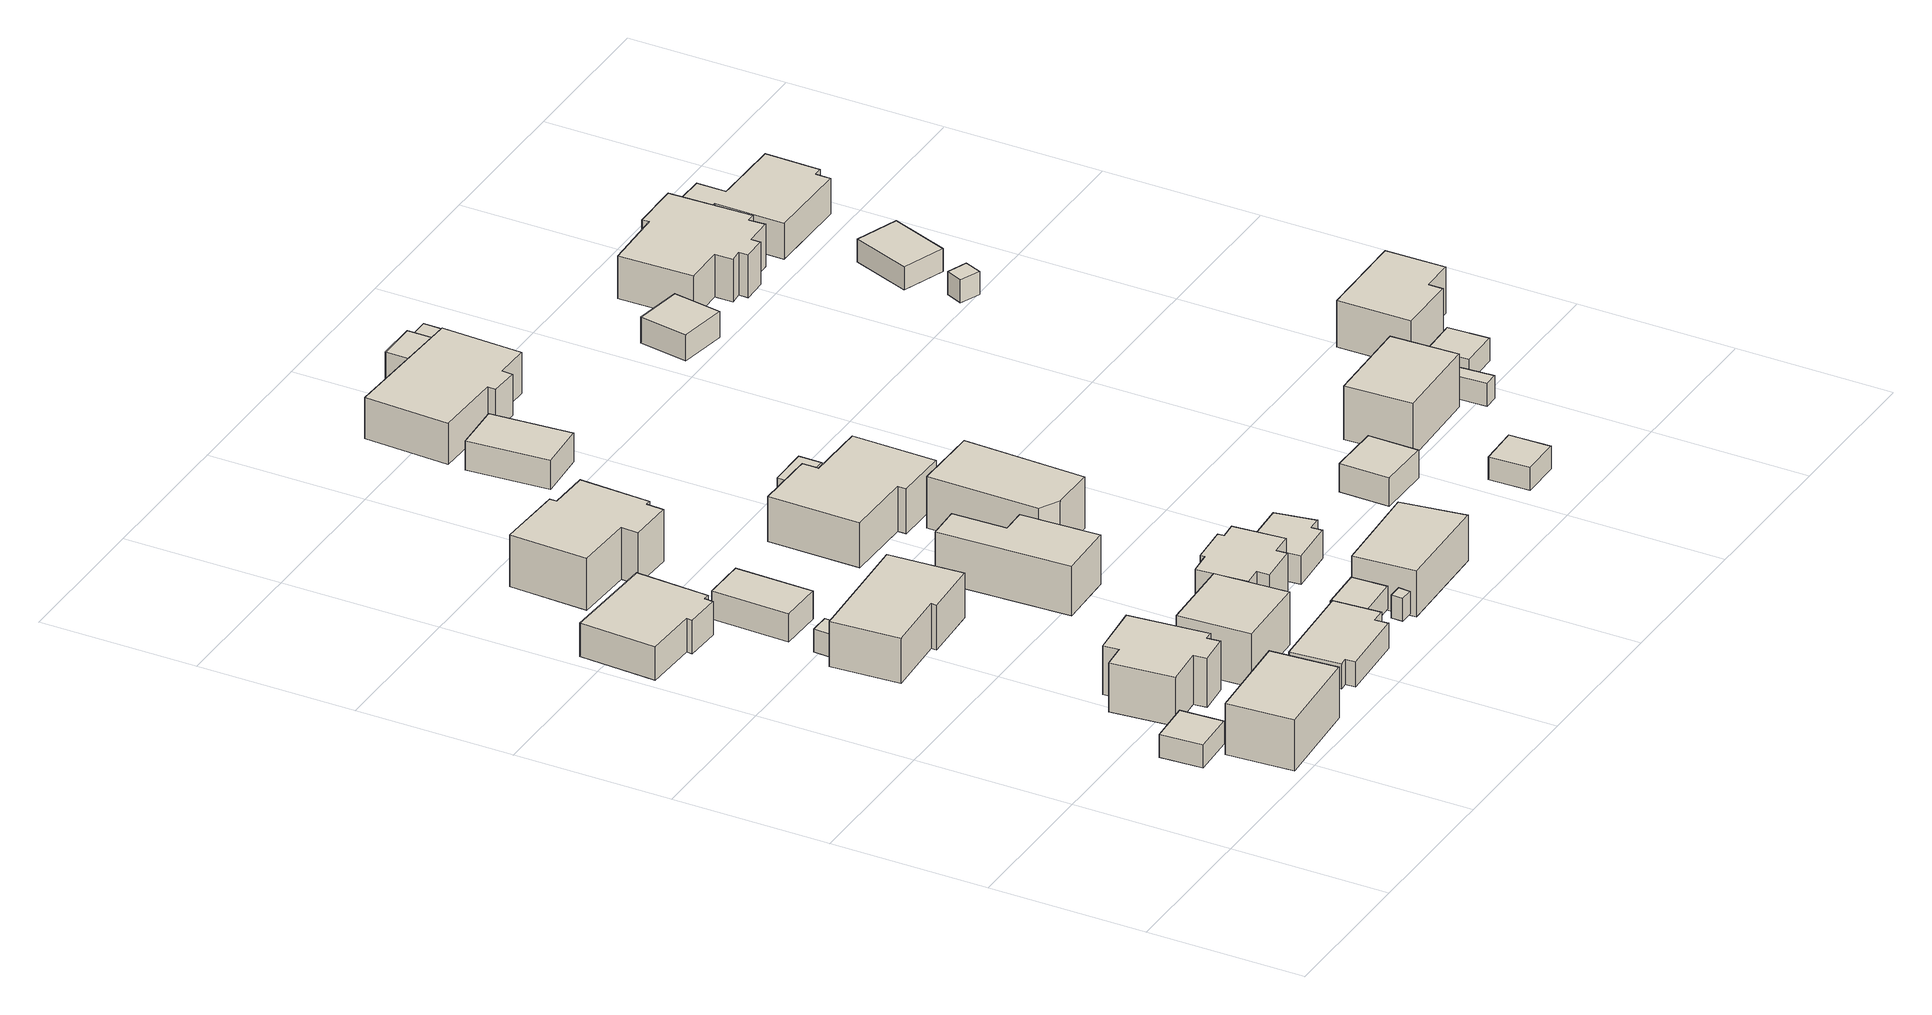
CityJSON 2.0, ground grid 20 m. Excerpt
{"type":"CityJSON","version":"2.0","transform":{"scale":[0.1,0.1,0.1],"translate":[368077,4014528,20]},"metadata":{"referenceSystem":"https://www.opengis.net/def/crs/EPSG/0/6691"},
"CityObjects":{
"building1":{"type":"Building","attributes":{"枝番":1,"利根川水系渡良瀬川洪水浸水想定区域（計画規模）.規模":"L1","利根川水系渡良瀬川洪水浸水想定区域（計画規模）.浸水ランク":"1","利根川水系渡良瀬川洪水浸水想定区域（計画規模）.浸水深":0.18,"利根川水系渡良瀬川洪水浸水想定区域（想定最大規模）.規模":"L2","利根川水系渡良瀬川洪水浸水想定区域（想定最大規模）.浸水ランク":"2","利根川水系渡良瀬川洪水浸水想定区域（想定最大規模）.浸水深":2.21,"利根川水系渡良瀬川洪水浸水想定区域（想定最大規模）.継続時間":7.4,"usage":"411","BuildingDetails.prefecture":"10","BuildingDetails.city":"10207","BuildingDetails.surveyYear":2016},"geometry":[{"type":"Solid","lod":"1","boundaries":[[[[0,1,2,3]],[[2,4,5,3]],[[1,6,4,2]],[[0,7,6,1]],[[3,5,7,0]],[[4,6,7,5]]]]}]},
"building2":{"type":"Building","attributes":{"枝番":1,"利根川水系渡良瀬川洪水浸水想定区域（計画規模）.規模":"L1","利根川水系渡良瀬川洪水浸水想定区域（計画規模）.浸水ランク":"1","利根川水系渡良瀬川洪水浸水想定区域（計画規模）.浸水深":0.08,"利根川水系渡良瀬川洪水浸水想定区域（想定最大規模）.規模":"L2","利根川水系渡良瀬川洪水浸水想定区域（想定最大規模）.浸水ランク":"2","利根川水系渡良瀬川洪水浸水想定区域（想定最大規模）.浸水深":1.89,"利根川水系渡良瀬川洪水浸水想定区域（想定最大規模）.継続時間":7.3,"usage":"411","measuredHeight":7.6,"BuildingDetails.prefecture":"10","BuildingDetails.city":"10207","BuildingDetails.surveyYear":2016},"geometry":[{"type":"Solid","lod":"1","boundaries":[[[[8,9,10,11]],[[10,12,13,11]],[[9,14,12,10]],[[8,15,14,9]],[[11,13,15,8]],[[12,14,15,13]]]]}]},
"building3":{"type":"Building","attributes":{"枝番":1,"利根川水系渡良瀬川洪水浸水想定区域（計画規模）.規模":"L1","利根川水系渡良瀬川洪水浸水想定区域（計画規模）.浸水ランク":"1","利根川水系渡良瀬川洪水浸水想定区域（計画規模）.浸水深":0.09,"利根川水系渡良瀬川洪水浸水想定区域（想定最大規模）.規模":"L2","利根川水系渡良瀬川洪水浸水想定区域（想定最大規模）.浸水ランク":"2","利根川水系渡良瀬川洪水浸水想定区域（想定最大規模）.浸水深":2.15,"利根川水系渡良瀬川洪水浸水想定区域（想定最大規模）.継続時間":8.1,"利根川水系矢場川洪水浸水想定区域（想定最大規模）.規模":"L2","利根川水系矢場川洪水浸水想定区域（想定最大規模）.浸水ランク":"1","利根川水系矢場川洪水浸水想定区域（想定最大規模）.浸水深":0.06,"利根川水系多々良川洪水浸水想定区域（想定最大規模）.規模":"L2","利根川水系多々良川洪水浸水想定区域（想定最大規模）.浸水ランク":"1","利根川水系多々良川洪水浸水想定区域（想定最大規模）.浸水深":0.03,"usage":"411","measuredHeight":5.4,"BuildingDetails.prefecture":"10","BuildingDetails.city":"10207","BuildingDetails.surveyYear":2016},"geometry":[{"type":"Solid","lod":"1","boundaries":[[[[16,17,18,19,20,21,22,23]],[[22,24,25,23]],[[21,26,24,22]],[[20,27,26,21]],[[19,28,27,20]],[[18,29,28,19]],[[17,30,29,18]],[[16,31,30,17]],[[23,25,31,16]],[[24,26,27,28,29,30,31,25]]]]}]},
"building4":{"type":"Building","attributes":{"枝番":1,"利根川水系渡良瀬川洪水浸水想定区域（計画規模）.規模":"L1","利根川水系渡良瀬川洪水浸水想定区域（計画規模）.浸水ランク":"1","利根川水系渡良瀬川洪水浸水想定区域（計画規模）.浸水深":0.08,"利根川水系渡良瀬川洪水浸水想定区域（想定最大規模）.規模":"L2","利根川水系渡良瀬川洪水浸水想定区域（想定最大規模）.浸水ランク":"2","利根川水系渡良瀬川洪水浸水想定区域（想定最大規模）.浸水深":2.02,"利根川水系渡良瀬川洪水浸水想定区域（想定最大規模）.継続時間":8,"利根川水系多々良川洪水浸水想定区域（想定最大規模）.規模":"L2","利根川水系多々良川洪水浸水想定区域（想定最大規模）.浸水ランク":"1","利根川水系多々良川洪水浸水想定区域（想定最大規模）.浸水深":0.04,"usage":"411","measuredHeight":7.4,"BuildingDetails.prefecture":"10","BuildingDetails.city":"10207","BuildingDetails.surveyYear":2016},"geometry":[{"type":"Solid","lod":"1","boundaries":[[[[32,33,34,35,36,37,38,39,40,41]],[[40,42,43,41]],[[39,44,42,40]],[[38,45,44,39]],[[37,46,45,38]],[[36,47,46,37]],[[35,48,47,36]],[[34,49,48,35]],[[33,50,49,34]],[[32,51,50,33]],[[41,43,51,32]],[[42,44,45,46,47,48,49,50,51,43]]]]}]},
"building5":{"type":"Building","attributes":{"枝番":1,"利根川水系渡良瀬川洪水浸水想定区域（計画規模）.規模":"L1","利根川水系渡良瀬川洪水浸水想定区域（計画規模）.浸水ランク":"1","利根川水系渡良瀬川洪水浸水想定区域（計画規模）.浸水深":0.19,"利根川水系渡良瀬川洪水浸水想定区域（想定最大規模）.規模":"L2","利根川水系渡良瀬川洪水浸水想定区域（想定最大規模）.浸水ランク":"2","利根川水系渡良瀬川洪水浸水想定区域（想定最大規模）.浸水深":2.25,"利根川水系渡良瀬川洪水浸水想定区域（想定最大規模）.継続時間":8.3,"利根川水系矢場川洪水浸水想定区域（想定最大規模）.規模":"L2","利根川水系多々良川洪水浸水想定区域（想定最大規模）.規模":"L2","BuildingDetails.prefecture":"10","BuildingDetails.city":"10207"},"geometry":[{"type":"Solid","lod":"1","boundaries":[[[[52,53,54,55]],[[54,56,57,55]],[[53,58,56,54]],[[52,59,58,53]],[[55,57,59,52]],[[56,58,59,57]]]]}]},
"building6":{"type":"Building","attributes":{"枝番":1,"利根川水系渡良瀬川洪水浸水想定区域（計画規模）.規模":"L1","利根川水系渡良瀬川洪水浸水想定区域（計画規模）.浸水ランク":"1","利根川水系渡良瀬川洪水浸水想定区域（計画規模）.浸水深":0.18,"利根川水系渡良瀬川洪水浸水想定区域（想定最大規模）.規模":"L2","利根川水系渡良瀬川洪水浸水想定区域（想定最大規模）.浸水ランク":"2","利根川水系渡良瀬川洪水浸水想定区域（想定最大規模）.浸水深":2.16,"利根川水系渡良瀬川洪水浸水想定区域（想定最大規模）.継続時間":7.3,"BuildingDetails.prefecture":"10","BuildingDetails.city":"10207"},"geometry":[{"type":"Solid","lod":"1","boundaries":[[[[60,61,62,63]],[[62,64,65,63]],[[61,66,64,62]],[[60,67,66,61]],[[63,65,67,60]],[[64,66,67,65]]]]}]},
"building7":{"type":"Building","attributes":{"枝番":1,"利根川水系渡良瀬川洪水浸水想定区域（計画規模）.規模":"L1","利根川水系渡良瀬川洪水浸水想定区域（計画規模）.浸水ランク":"1","利根川水系渡良瀬川洪水浸水想定区域（計画規模）.浸水深":0.18,"利根川水系渡良瀬川洪水浸水想定区域（想定最大規模）.規模":"L2","利根川水系渡良瀬川洪水浸水想定区域（想定最大規模）.浸水ランク":"2","利根川水系渡良瀬川洪水浸水想定区域（想定最大規模）.浸水深":2.16,"利根川水系渡良瀬川洪水浸水想定区域（想定最大規模）.継続時間":7.3,"BuildingDetails.prefecture":"10","BuildingDetails.city":"10207"},"geometry":[{"type":"Solid","lod":"1","boundaries":[[[[68,69,70,71]],[[70,72,73,71]],[[69,74,72,70]],[[68,75,74,69]],[[71,73,75,68]],[[72,74,75,73]]]]}]},
"building8":{"type":"Building","attributes":{"枝番":1,"利根川水系渡良瀬川洪水浸水想定区域（計画規模）.規模":"L1","利根川水系渡良瀬川洪水浸水想定区域（想定最大規模）.規模":"L2","利根川水系渡良瀬川洪水浸水想定区域（想定最大規模）.浸水ランク":"2","利根川水系渡良瀬川洪水浸水想定区域（想定最大規模）.浸水深":1.95,"利根川水系渡良瀬川洪水浸水想定区域（想定最大規模）.継続時間":8.3,"利根川水系矢場川洪水浸水想定区域（想定最大規模）.規模":"L2","利根川水系多々良川洪水浸水想定区域（想定最大規模）.規模":"L2","usage":"411","measuredHeight":7.5,"BuildingDetails.prefecture":"10","BuildingDetails.city":"10207","BuildingDetails.surveyYear":2016},"geometry":[{"type":"Solid","lod":"1","boundaries":[[[[76,77,78,79,80,81]],[[80,82,83,81]],[[79,84,82,80]],[[78,85,84,79]],[[77,86,85,78]],[[76,87,86,77]],[[81,83,87,76]],[[82,84,85,86,87,83]]]]}]},
"building9":{"type":"Building","attributes":{"枝番":1,"利根川水系渡良瀬川洪水浸水想定区域（計画規模）.規模":"L1","利根川水系渡良瀬川洪水浸水想定区域（計画規模）.浸水ランク":"1","利根川水系渡良瀬川洪水浸水想定区域（計画規模）.浸水深":0.19,"利根川水系渡良瀬川洪水浸水想定区域（想定最大規模）.規模":"L2","利根川水系渡良瀬川洪水浸水想定区域（想定最大規模）.浸水ランク":"2","利根川水系渡良瀬川洪水浸水想定区域（想定最大規模）.浸水深":2.25,"利根川水系渡良瀬川洪水浸水想定区域（想定最大規模）.継続時間":8.1,"利根川水系矢場川洪水浸水想定区域（想定最大規模）.規模":"L2","利根川水系矢場川洪水浸水想定区域（想定最大規模）.浸水ランク":"1","利根川水系矢場川洪水浸水想定区域（想定最大規模）.浸水深":0.04,"利根川水系多々良川洪水浸水想定区域（想定最大規模）.規模":"L2","利根川水系多々良川洪水浸水想定区域（想定最大規模）.浸水ランク":"1","利根川水系多々良川洪水浸水想定区域（想定最大規模）.浸水深":0.07,"measuredHeight":4.3,"BuildingDetails.prefecture":"10","BuildingDetails.city":"10207"},"geometry":[{"type":"Solid","lod":"1","boundaries":[[[[88,89,90,91]],[[90,92,93,91]],[[89,94,92,90]],[[88,95,94,89]],[[91,93,95,88]],[[92,94,95,93]]]]}]},
"building10":{"type":"Building","attributes":{"枝番":1,"利根川水系渡良瀬川洪水浸水想定区域（計画規模）.規模":"L1","利根川水系渡良瀬川洪水浸水想定区域（計画規模）.浸水ランク":"1","利根川水系渡良瀬川洪水浸水想定区域（計画規模）.浸水深":0.18,"利根川水系渡良瀬川洪水浸水想定区域（想定最大規模）.規模":"L2","利根川水系渡良瀬川洪水浸水想定区域（想定最大規模）.浸水ランク":"2","利根川水系渡良瀬川洪水浸水想定区域（想定最大規模）.浸水深":2.18,"利根川水系渡良瀬川洪水浸水想定区域（想定最大規模）.継続時間":7.3,"利根川水系多々良川洪水浸水想定区域（想定最大規模）.規模":"L2","usage":"411","measuredHeight":7.6,"BuildingDetails.prefecture":"10","BuildingDetails.city":"10207","BuildingDetails.surveyYear":2016},"geometry":[{"type":"Solid","lod":"1","boundaries":[[[[96,97,98,99]],[[98,100,101,99]],[[97,102,100,98]],[[96,103,102,97]],[[99,101,103,96]],[[100,102,103,101]]]]}]},
"building11":{"type":"Building","attributes":{"枝番":1,"利根川水系渡良瀬川洪水浸水想定区域（計画規模）.規模":"L1","利根川水系渡良瀬川洪水浸水想定区域（計画規模）.浸水ランク":"1","利根川水系渡良瀬川洪水浸水想定区域（計画規模）.浸水深":0.08,"利根川水系渡良瀬川洪水浸水想定区域（想定最大規模）.規模":"L2","利根川水系渡良瀬川洪水浸水想定区域（想定最大規模）.浸水ランク":"2","利根川水系渡良瀬川洪水浸水想定区域（想定最大規模）.浸水深":1.99,"利根川水系渡良瀬川洪水浸水想定区域（想定最大規模）.継続時間":7.3,"usage":"411","measuredHeight":3.9,"BuildingDetails.prefecture":"10","BuildingDetails.city":"10207","BuildingDetails.surveyYear":2016},"geometry":[{"type":"Solid","lod":"1","boundaries":[[[[104,105,106,107,108,109,110,111]],[[110,112,113,111]],[[109,114,112,110]],[[108,115,114,109]],[[107,116,115,108]],[[106,117,116,107]],[[105,118,117,106]],[[104,119,118,105]],[[111,113,119,104]],[[112,114,115,116,117,118,119,113]]]]}]},
"building12":{"type":"Building","attributes":{"枝番":1,"利根川水系渡良瀬川洪水浸水想定区域（計画規模）.規模":"L1","利根川水系渡良瀬川洪水浸水想定区域（計画規模）.浸水ランク":"1","利根川水系渡良瀬川洪水浸水想定区域（計画規模）.浸水深":0.09,"利根川水系渡良瀬川洪水浸水想定区域（想定最大規模）.規模":"L2","利根川水系渡良瀬川洪水浸水想定区域（想定最大規模）.浸水ランク":"2","利根川水系渡良瀬川洪水浸水想定区域（想定最大規模）.浸水深":2.14,"利根川水系渡良瀬川洪水浸水想定区域（想定最大規模）.継続時間":8.4,"利根川水系矢場川洪水浸水想定区域（想定最大規模）.規模":"L2","利根川水系多々良川洪水浸水想定区域（想定最大規模）.規模":"L2","usage":"411","measuredHeight":8,"BuildingDetails.prefecture":"10","BuildingDetails.city":"10207","BuildingDetails.surveyYear":2016},"geometry":[{"type":"Solid","lod":"1","boundaries":[[[[120,121,122,123,124,125,126,127,128,129]],[[128,130,131,129]],[[127,132,130,128]],[[126,133,132,127]],[[125,134,133,126]],[[124,135,134,125]],[[123,136,135,124]],[[122,137,136,123]],[[121,138,137,122]],[[120,139,138,121]],[[129,131,139,120]],[[130,132,133,134,135,136,137,138,139,131]]]]}]},
"building13":{"type":"Building","attributes":{"枝番":1,"利根川水系渡良瀬川洪水浸水想定区域（計画規模）.規模":"L1","利根川水系渡良瀬川洪水浸水想定区域（計画規模）.浸水ランク":"1","利根川水系渡良瀬川洪水浸水想定区域（計画規模）.浸水深":0.19,"利根川水系渡良瀬川洪水浸水想定区域（想定最大規模）.規模":"L2","利根川水系渡良瀬川洪水浸水想定区域（想定最大規模）.浸水ランク":"2","利根川水系渡良瀬川洪水浸水想定区域（想定最大規模）.浸水深":2.19,"利根川水系渡良瀬川洪水浸水想定区域（想定最大規模）.継続時間":8.3,"利根川水系多々良川洪水浸水想定区域（想定最大規模）.規模":"L2","利根川水系多々良川洪水浸水想定区域（想定最大規模）.浸水ランク":"1","利根川水系多々良川洪水浸水想定区域（想定最大規模）.浸水深":0.11,"usage":"411","measuredHeight":7.5,"BuildingDetails.prefecture":"10","BuildingDetails.city":"10207","BuildingDetails.surveyYear":2016},"geometry":[{"type":"Solid","lod":"1","boundaries":[[[[140,141,142,143,144,145]],[[144,146,147,145]],[[143,148,146,144]],[[142,149,148,143]],[[141,150,149,142]],[[140,151,150,141]],[[145,147,151,140]],[[146,148,149,150,151,147]]]]}]},
"building14":{"type":"Building","attributes":{"枝番":1,"利根川水系渡良瀬川洪水浸水想定区域（計画規模）.規模":"L1","利根川水系渡良瀬川洪水浸水想定区域（計画規模）.浸水ランク":"1","利根川水系渡良瀬川洪水浸水想定区域（計画規模）.浸水深":0.08,"利根川水系渡良瀬川洪水浸水想定区域（計画規模）.継続時間":1,"利根川水系渡良瀬川洪水浸水想定区域（想定最大規模）.規模":"L2","利根川水系渡良瀬川洪水浸水想定区域（想定最大規模）.浸水ランク":"2","利根川水系渡良瀬川洪水浸水想定区域（想定最大規模）.浸水深":1.98,"利根川水系渡良瀬川洪水浸水想定区域（想定最大規模）.継続時間":10,"利根川水系多々良川洪水浸水想定区域（想定最大規模）.規模":"L2","usage":"411","BuildingDetails.prefecture":"10","BuildingDetails.city":"10207","BuildingDetails.surveyYear":2016},"geometry":[{"type":"Solid","lod":"1","boundaries":[[[[152,153,154,155]],[[154,156,157,155]],[[153,158,156,154]],[[152,159,158,153]],[[155,157,159,152]],[[156,158,159,157]]]]}]},
"building15":{"type":"Building","attributes":{"枝番":1,"利根川水系渡良瀬川洪水浸水想定区域（計画規模）.規模":"L1","利根川水系渡良瀬川洪水浸水想定区域（計画規模）.浸水ランク":"1","利根川水系渡良瀬川洪水浸水想定区域（計画規模）.浸水深":0.08,"利根川水系渡良瀬川洪水浸水想定区域（想定最大規模）.規模":"L2","利根川水系渡良瀬川洪水浸水想定区域（想定最大規模）.浸水ランク":"2","利根川水系渡良瀬川洪水浸水想定区域（想定最大規模）.浸水深":2.04,"利根川水系渡良瀬川洪水浸水想定区域（想定最大規模）.継続時間":8,"利根川水系多々良川洪水浸水想定区域（想定最大規模）.規模":"L2","利根川水系多々良川洪水浸水想定区域（想定最大規模）.浸水ランク":"1","利根川水系多々良川洪水浸水想定区域（想定最大規模）.浸水深":0.01,"usage":"411","measuredHeight":7,"BuildingDetails.prefecture":"10","BuildingDetails.city":"10207","BuildingDetails.surveyYear":2016},"geometry":[{"type":"Solid","lod":"1","boundaries":[[[[160,161,162,163,164,165,166,167,168,169,170,171]],[[170,172,173,171]],[[169,174,172,170]],[[168,175,174,169]],[[167,176,175,168]],[[166,177,176,167]],[[165,178,177,166]],[[164,179,178,165]],[[163,180,179,164]],[[162,181,180,163]],[[161,182,181,162]],[[160,183,182,161]],[[171,173,183,160]],[[172,174,175,176,177,178,179,180,181,182,183,173]]]]}]},
"building16":{"type":"Building","attributes":{"枝番":1,"利根川水系渡良瀬川洪水浸水想定区域（計画規模）.規模":"L1","利根川水系渡良瀬川洪水浸水想定区域（計画規模）.浸水ランク":"1","利根川水系渡良瀬川洪水浸水想定区域（計画規模）.浸水深":0.18,"利根川水系渡良瀬川洪水浸水想定区域（計画規模）.継続時間":1,"利根川水系渡良瀬川洪水浸水想定区域（想定最大規模）.規模":"L2","利根川水系渡良瀬川洪水浸水想定区域（想定最大規模）.浸水ランク":"2","利根川水系渡良瀬川洪水浸水想定区域（想定最大規模）.浸水深":2.08,"利根川水系渡良瀬川洪水浸水想定区域（想定最大規模）.継続時間":10,"利根川水系多々良川洪水浸水想定区域（想定最大規模）.規模":"L2","BuildingDetails.prefecture":"10","BuildingDetails.city":"10207"},"geometry":[{"type":"Solid","lod":"1","boundaries":[[[[184,185,186,187]],[[186,188,189,187]],[[185,190,188,186]],[[184,191,190,185]],[[187,189,191,184]],[[188,190,191,189]]]]}]},
"building17":{"type":"Building","attributes":{"枝番":1,"利根川水系渡良瀬川洪水浸水想定区域（計画規模）.規模":"L1","利根川水系渡良瀬川洪水浸水想定区域（計画規模）.浸水ランク":"1","利根川水系渡良瀬川洪水浸水想定区域（計画規模）.浸水深":0.28,"利根川水系渡良瀬川洪水浸水想定区域（想定最大規模）.規模":"L2","利根川水系渡良瀬川洪水浸水想定区域（想定最大規模）.浸水ランク":"2","利根川水系渡良瀬川洪水浸水想定区域（想定最大規模）.浸水深":2.31,"利根川水系渡良瀬川洪水浸水想定区域（想定最大規模）.継続時間":9.3,"利根川水系矢場川洪水浸水想定区域（想定最大規模）.規模":"L2","利根川水系多々良川洪水浸水想定区域（想定最大規模）.規模":"L2","利根川水系多々良川洪水浸水想定区域（想定最大規模）.浸水ランク":"1","利根川水系多々良川洪水浸水想定区域（想定最大規模）.浸水深":0.08,"usage":"411","measuredHeight":8.3,"BuildingDetails.prefecture":"10","BuildingDetails.city":"10207","BuildingDetails.surveyYear":2016},"geometry":[{"type":"Solid","lod":"1","boundaries":[[[[192,193,194,195,196,197,198,199]],[[198,200,201,199]],[[197,202,200,198]],[[196,203,202,197]],[[195,204,203,196]],[[194,205,204,195]],[[193,206,205,194]],[[192,207,206,193]],[[199,201,207,192]],[[200,202,203,204,205,206,207,201]]]]}]},
"building18":{"type":"Building","attributes":{"枝番":1,"利根川水系渡良瀬川洪水浸水想定区域（計画規模）.規模":"L1","利根川水系渡良瀬川洪水浸水想定区域（計画規模）.浸水ランク":"1","利根川水系渡良瀬川洪水浸水想定区域（計画規模）.浸水深":0.38,"利根川水系渡良瀬川洪水浸水想定区域（計画規模）.継続時間":1,"利根川水系渡良瀬川洪水浸水想定区域（想定最大規模）.規模":"L2","利根川水系渡良瀬川洪水浸水想定区域（想定最大規模）.浸水ランク":"2","利根川水系渡良瀬川洪水浸水想定区域（想定最大規模）.浸水深":2.27,"利根川水系渡良瀬川洪水浸水想定区域（想定最大規模）.継続時間":10,"利根川水系多々良川洪水浸水想定区域（想定最大規模）.規模":"L2","利根川水系多々良川洪水浸水想定区域（想定最大規模）.浸水ランク":"1","利根川水系多々良川洪水浸水想定区域（想定最大規模）.浸水深":0.11,"利根川水系利根川洪水浸水想定区域（想定最大規模）.規模":"L2","利根川水系利根川洪水浸水想定区域（想定最大規模）.浸水ランク":"1","利根川水系利根川洪水浸水想定区域（想定最大規模）.浸水深":0.14,"usage":"411","measuredHeight":6.7,"BuildingDetails.prefecture":"10","BuildingDetails.city":"10207","BuildingDetails.surveyYear":2016},"geometry":[{"type":"Solid","lod":"1","boundaries":[[[[208,209,210,211]],[[210,212,213,211]],[[209,214,212,210]],[[208,215,214,209]],[[211,213,215,208]],[[212,214,215,213]]]]}]},
"building19":{"type":"Building","attributes":{"枝番":1,"利根川水系渡良瀬川洪水浸水想定区域（計画規模）.規模":"L1","利根川水系渡良瀬川洪水浸水想定区域（計画規模）.浸水ランク":"1","利根川水系渡良瀬川洪水浸水想定区域（計画規模）.浸水深":0.28,"利根川水系渡良瀬川洪水浸水想定区域（想定最大規模）.規模":"L2","利根川水系渡良瀬川洪水浸水想定区域（想定最大規模）.浸水ランク":"2","利根川水系渡良瀬川洪水浸水想定区域（想定最大規模）.浸水深":2.22,"利根川水系渡良瀬川洪水浸水想定区域（想定最大規模）.継続時間":9.2,"利根川水系多々良川洪水浸水想定区域（想定最大規模）.規模":"L2","利根川水系多々良川洪水浸水想定区域（想定最大規模）.浸水ランク":"1","利根川水系多々良川洪水浸水想定区域（想定最大規模）.浸水深":0.28,"利根川水系利根川洪水浸水想定区域（想定最大規模）.規模":"L2","利根川水系利根川洪水浸水想定区域（想定最大規模）.浸水ランク":"1","利根川水系利根川洪水浸水想定区域（想定最大規模）.浸水深":0.238,"usage":"411","measuredHeight":4.1,"BuildingDetails.prefecture":"10","BuildingDetails.city":"10207","BuildingDetails.surveyYear":2016},"geometry":[{"type":"Solid","lod":"1","boundaries":[[[[216,217,218,219,220,221]],[[220,222,223,221]],[[219,224,222,220]],[[218,225,224,219]],[[217,226,225,218]],[[216,227,226,217]],[[221,223,227,216]],[[222,224,225,226,227,223]]]]}]},
"building20":{"type":"Building","attributes":{"枝番":1,"利根川水系渡良瀬川洪水浸水想定区域（計画規模）.規模":"L1","利根川水系渡良瀬川洪水浸水想定区域（計画規模）.浸水ランク":"1","利根川水系渡良瀬川洪水浸水想定区域（計画規模）.浸水深":0.39,"利根川水系渡良瀬川洪水浸水想定区域（想定最大規模）.規模":"L2","利根川水系渡良瀬川洪水浸水想定区域（想定最大規模）.浸水ランク":"2","利根川水系渡良瀬川洪水浸水想定区域（想定最大規模）.浸水深":2.41,"利根川水系渡良瀬川洪水浸水想定区域（想定最大規模）.継続時間":7.5,"利根川水系多々良川洪水浸水想定区域（想定最大規模）.規模":"L2","利根川水系多々良川洪水浸水想定区域（想定最大規模）.浸水ランク":"1","利根川水系多々良川洪水浸水想定区域（想定最大規模）.浸水深":0.08,"usage":"441","measuredHeight":7.1,"BuildingDetails.prefecture":"10","BuildingDetails.city":"10207","BuildingDetails.surveyYear":2016},"geometry":[{"type":"Solid","lod":"1","boundaries":[[[[228,229,230,231,232]],[[231,233,234,232]],[[230,235,233,231]],[[229,236,235,230]],[[228,237,236,229]],[[232,234,237,228]],[[233,235,236,237,234]]]]}]},
"building21":{"type":"Building","attributes":{"枝番":1,"利根川水系渡良瀬川洪水浸水想定区域（計画規模）.規模":"L1","利根川水系渡良瀬川洪水浸水想定区域（計画規模）.浸水ランク":"1","利根川水系渡良瀬川洪水浸水想定区域（計画規模）.浸水深":0.2,"利根川水系渡良瀬川洪水浸水想定区域（想定最大規模）.規模":"L2","利根川水系渡良瀬川洪水浸水想定区域（想定最大規模）.浸水ランク":"2","利根川水系渡良瀬川洪水浸水想定区域（想定最大規模）.浸水深":2.23,"利根川水系渡良瀬川洪水浸水想定区域（想定最大規模）.継続時間":9.2,"利根川水系矢場川洪水浸水想定区域（想定最大規模）.規模":"L2","利根川水系矢場川洪水浸水想定区域（想定最大規模）.浸水ランク":"1","利根川水系矢場川洪水浸水想定区域（想定最大規模）.浸水深":0.22,"利根川水系多々良川洪水浸水想定区域（想定最大規模）.規模":"L2","利根川水系多々良川洪水浸水想定区域（想定最大規模）.浸水ランク":"1","利根川水系多々良川洪水浸水想定区域（想定最大規模）.浸水深":0.28,"usage":"411","measuredHeight":4.1,"BuildingDetails.prefecture":"10","BuildingDetails.city":"10207","BuildingDetails.surveyYear":2016},"geometry":[{"type":"Solid","lod":"1","boundaries":[[[[238,239,240,241]],[[240,242,243,241]],[[239,244,242,240]],[[238,245,244,239]],[[241,243,245,238]],[[242,244,245,243]]]]}]},
"building22":{"type":"Building","attributes":{"枝番":1,"利根川水系渡良瀬川洪水浸水想定区域（計画規模）.規模":"L1","利根川水系渡良瀬川洪水浸水想定区域（計画規模）.浸水ランク":"1","利根川水系渡良瀬川洪水浸水想定区域（計画規模）.浸水深":0.19,"利根川水系渡良瀬川洪水浸水想定区域（想定最大規模）.規模":"L2","利根川水系渡良瀬川洪水浸水想定区域（想定最大規模）.浸水ランク":"2","利根川水系渡良瀬川洪水浸水想定区域（想定最大規模）.浸水深":2.23,"利根川水系渡良瀬川洪水浸水想定区域（想定最大規模）.継続時間":9.3,"利根川水系矢場川洪水浸水想定区域（想定最大規模）.規模":"L2","利根川水系多々良川洪水浸水想定区域（想定最大規模）.規模":"L2","usage":"454","BuildingDetails.prefecture":"10","BuildingDetails.city":"10207","BuildingDetails.surveyYear":2016},"geometry":[{"type":"Solid","lod":"1","boundaries":[[[[246,247,248,249]],[[248,250,251,249]],[[247,252,250,248]],[[246,253,252,247]],[[249,251,253,246]],[[250,252,253,251]]]]}]},
"building23":{"type":"Building","attributes":{"枝番":1,"利根川水系渡良瀬川洪水浸水想定区域（計画規模）.規模":"L1","利根川水系渡良瀬川洪水浸水想定区域（計画規模）.浸水ランク":"1","利根川水系渡良瀬川洪水浸水想定区域（計画規模）.浸水深":0.1,"利根川水系渡良瀬川洪水浸水想定区域（計画規模）.継続時間":1.2,"利根川水系渡良瀬川洪水浸水想定区域（想定最大規模）.規模":"L2","利根川水系渡良瀬川洪水浸水想定区域（想定最大規模）.浸水ランク":"2","利根川水系渡良瀬川洪水浸水想定区域（想定最大規模）.浸水深":2.1,"利根川水系渡良瀬川洪水浸水想定区域（想定最大規模）.継続時間":10.2,"利根川水系矢場川洪水浸水想定区域（想定最大規模）.規模":"L2","利根川水系矢場川洪水浸水想定区域（想定最大規模）.浸水ランク":"1","利根川水系矢場川洪水浸水想定区域（想定最大規模）.浸水深":0.17,"利根川水系多々良川洪水浸水想定区域（想定最大規模）.規模":"L2","利根川水系多々良川洪水浸水想定区域（想定最大規模）.浸水ランク":"1","利根川水系多々良川洪水浸水想定区域（想定最大規模）.浸水深":0.2,"usage":"411","measuredHeight":7.2,"BuildingDetails.prefecture":"10","BuildingDetails.city":"10207","BuildingDetails.surveyYear":2016},"geometry":[{"type":"Solid","lod":"1","boundaries":[[[[254,255,256,257,258,259,260,261]],[[260,262,263,261]],[[259,264,262,260]],[[258,265,264,259]],[[257,266,265,258]],[[256,267,266,257]],[[255,268,267,256]],[[254,269,268,255]],[[261,263,269,254]],[[262,264,265,266,267,268,269,263]]]]}]},
"building24":{"type":"Building","attributes":{"枝番":1,"利根川水系渡良瀬川洪水浸水想定区域（計画規模）.規模":"L1","利根川水系渡良瀬川洪水浸水想定区域（計画規模）.浸水ランク":"1","利根川水系渡良瀬川洪水浸水想定区域（計画規模）.浸水深":0.49,"利根川水系渡良瀬川洪水浸水想定区域（計画規模）.継続時間":1.5,"利根川水系渡良瀬川洪水浸水想定区域（想定最大規模）.規模":"L2","利根川水系渡良瀬川洪水浸水想定区域（想定最大規模）.浸水ランク":"2","利根川水系渡良瀬川洪水浸水想定区域（想定最大規模）.浸水深":2.35,"利根川水系渡良瀬川洪水浸水想定区域（想定最大規模）.継続時間":10.3,"利根川水系多々良川洪水浸水想定区域（想定最大規模）.規模":"L2","利根川水系多々良川洪水浸水想定区域（想定最大規模）.浸水ランク":"1","利根川水系多々良川洪水浸水想定区域（想定最大規模）.浸水深":0.02,"利根川水系利根川洪水浸水想定区域（想定最大規模）.規模":"L2","利根川水系利根川洪水浸水想定区域（想定最大規模）.浸水ランク":"1","利根川水系利根川洪水浸水想定区域（想定最大規模）.浸水深":0.039,"usage":"411","measuredHeight":4.5,"BuildingDetails.prefecture":"10","BuildingDetails.city":"10207","BuildingDetails.surveyYear":2016},"geometry":[{"type":"Solid","lod":"1","boundaries":[[[[270,271,272,273]],[[272,274,275,273]],[[271,276,274,272]],[[270,277,276,271]],[[273,275,277,270]],[[274,276,277,275]]]]}]},
"building25":{"type":"Building","attributes":{"枝番":1,"利根川水系渡良瀬川洪水浸水想定区域（計画規模）.規模":"L1","利根川水系渡良瀬川洪水浸水想定区域（計画規模）.浸水ランク":"2","利根川水系渡良瀬川洪水浸水想定区域（計画規模）.浸水深":0.69,"利根川水系渡良瀬川洪水浸水想定区域（計画規模）.継続時間":1.2,"利根川水系渡良瀬川洪水浸水想定区域（想定最大規模）.規模":"L2","利根川水系渡良瀬川洪水浸水想定区域（想定最大規模）.浸水ランク":"2","利根川水系渡良瀬川洪水浸水想定区域（想定最大規模）.浸水深":2.7,"利根川水系渡良瀬川洪水浸水想定区域（想定最大規模）.継続時間":10.2,"利根川水系矢場川洪水浸水想定区域（想定最大規模）.規模":"L2","利根川水系矢場川洪水浸水想定区域（想定最大規模）.浸水ランク":"1","利根川水系矢場川洪水浸水想定区域（想定最大規模）.浸水深":0.21,"利根川水系多々良川洪水浸水想定区域（想定最大規模）.規模":"L2","利根川水系多々良川洪水浸水想定区域（想定最大規模）.浸水ランク":"1","利根川水系多々良川洪水浸水想定区域（想定最大規模）.浸水深":0.27,"利根川水系利根川洪水浸水想定区域（想定最大規模）.規模":"L2","利根川水系利根川洪水浸水想定区域（想定最大規模）.浸水ランク":"1","利根川水系利根川洪水浸水想定区域（想定最大規模）.浸水深":0.238,"measuredHeight":4.9,"BuildingDetails.prefecture":"10","BuildingDetails.city":"10207"},"geometry":[{"type":"Solid","lod":"1","boundaries":[[[[278,279,280,281]],[[280,282,283,281]],[[279,284,282,280]],[[278,285,284,279]],[[281,283,285,278]],[[282,284,285,283]]]]}]},
"building26":{"type":"Building","attributes":{"枝番":1,"利根川水系渡良瀬川洪水浸水想定区域（計画規模）.規模":"L1","利根川水系渡良瀬川洪水浸水想定区域（計画規模）.浸水ランク":"2","利根川水系渡良瀬川洪水浸水想定区域（計画規模）.浸水深":0.58,"利根川水系渡良瀬川洪水浸水想定区域（計画規模）.継続時間":2.4,"利根川水系渡良瀬川洪水浸水想定区域（想定最大規模）.規模":"L2","利根川水系渡良瀬川洪水浸水想定区域（想定最大規模）.浸水ランク":"2","利根川水系渡良瀬川洪水浸水想定区域（想定最大規模）.浸水深":2.43,"利根川水系渡良瀬川洪水浸水想定区域（想定最大規模）.継続時間":11.2,"利根川水系多々良川洪水浸水想定区域（想定最大規模）.規模":"L2","利根川水系多々良川洪水浸水想定区域（想定最大規模）.浸水ランク":"1","利根川水系多々良川洪水浸水想定区域（想定最大規模）.浸水深":0.28,"利根川水系利根川洪水浸水想定区域（想定最大規模）.規模":"L2","利根川水系利根川洪水浸水想定区域（想定最大規模）.浸水ランク":"1","利根川水系利根川洪水浸水想定区域（想定最大規模）.浸水深":0.14,"BuildingDetails.prefecture":"10","BuildingDetails.city":"10207"},"geometry":[{"type":"Solid","lod":"1","boundaries":[[[[286,287,288,289]],[[288,290,291,289]],[[287,292,290,288]],[[286,293,292,287]],[[289,291,293,286]],[[290,292,293,291]]]]}]},
"building27":{"type":"Building","attributes":{"枝番":1,"利根川水系渡良瀬川洪水浸水想定区域（計画規模）.規模":"L1","利根川水系渡良瀬川洪水浸水想定区域（計画規模）.浸水ランク":"2","利根川水系渡良瀬川洪水浸水想定区域（計画規模）.浸水深":0.9,"利根川水系渡良瀬川洪水浸水想定区域（計画規模）.継続時間":1.4,"利根川水系渡良瀬川洪水浸水想定区域（想定最大規模）.規模":"L2","利根川水系渡良瀬川洪水浸水想定区域（想定最大規模）.浸水ランク":"2","利根川水系渡良瀬川洪水浸水想定区域（想定最大規模）.浸水深":2.89,"利根川水系渡良瀬川洪水浸水想定区域（想定最大規模）.継続時間":10.2,"利根川水系矢場川洪水浸水想定区域（想定最大規模）.規模":"L2","利根川水系矢場川洪水浸水想定区域（想定最大規模）.浸水ランク":"1","利根川水系矢場川洪水浸水想定区域（想定最大規模）.浸水深":0.41,"利根川水系多々良川洪水浸水想定区域（想定最大規模）.規模":"L2","利根川水系多々良川洪水浸水想定区域（想定最大規模）.浸水ランク":"1","利根川水系多々良川洪水浸水想定区域（想定最大規模）.浸水深":0.46,"利根川水系利根川洪水浸水想定区域（想定最大規模）.規模":"L2","利根川水系利根川洪水浸水想定区域（想定最大規模）.浸水ランク":"1","利根川水系利根川洪水浸水想定区域（想定最大規模）.浸水深":0.439,"measuredHeight":3.8,"BuildingDetails.prefecture":"10","BuildingDetails.city":"10207"},"geometry":[{"type":"Solid","lod":"1","boundaries":[[[[294,295,296,297]],[[296,298,299,297]],[[295,300,298,296]],[[294,301,300,295]],[[297,299,301,294]],[[298,300,301,299]]]]}]},
"building28":{"type":"Building","attributes":{"枝番":1,"利根川水系渡良瀬川洪水浸水想定区域（計画規模）.規模":"L1","利根川水系渡良瀬川洪水浸水想定区域（計画規模）.浸水ランク":"2","利根川水系渡良瀬川洪水浸水想定区域（計画規模）.浸水深":0.69,"利根川水系渡良瀬川洪水浸水想定区域（計画規模）.継続時間":1.5,"利根川水系渡良瀬川洪水浸水想定区域（想定最大規模）.規模":"L2","利根川水系渡良瀬川洪水浸水想定区域（想定最大規模）.浸水ランク":"2","利根川水系渡良瀬川洪水浸水想定区域（想定最大規模）.浸水深":2.52,"利根川水系渡良瀬川洪水浸水想定区域（想定最大規模）.継続時間":10.3,"利根川水系多々良川洪水浸水想定区域（想定最大規模）.規模":"L2","利根川水系多々良川洪水浸水想定区域（想定最大規模）.浸水ランク":"1","利根川水系多々良川洪水浸水想定区域（想定最大規模）.浸水深":0.15,"利根川水系利根川洪水浸水想定区域（想定最大規模）.規模":"L2","利根川水系利根川洪水浸水想定区域（想定最大規模）.浸水ランク":"1","利根川水系利根川洪水浸水想定区域（想定最大規模）.浸水深":0.24,"usage":"411","measuredHeight":8,"BuildingDetails.prefecture":"10","BuildingDetails.city":"10207","BuildingDetails.surveyYear":2016},"geometry":[{"type":"Solid","lod":"1","boundaries":[[[[302,303,304,305]],[[304,306,307,305]],[[303,308,306,304]],[[302,309,308,303]],[[305,307,309,302]],[[306,308,309,307]]]]}]},
"building29":{"type":"Building","attributes":{"枝番":1,"利根川水系渡良瀬川洪水浸水想定区域（計画規模）.規模":"L1","利根川水系渡良瀬川洪水浸水想定区域（計画規模）.浸水ランク":"1","利根川水系渡良瀬川洪水浸水想定区域（計画規模）.浸水深":0.19,"利根川水系渡良瀬川洪水浸水想定区域（想定最大規模）.規模":"L2","利根川水系渡良瀬川洪水浸水想定区域（想定最大規模）.浸水ランク":"2","利根川水系渡良瀬川洪水浸水想定区域（想定最大規模）.浸水深":2.1,"利根川水系渡良瀬川洪水浸水想定区域（想定最大規模）.継続時間":7.6,"usage":"411","measuredHeight":3.8,"BuildingDetails.prefecture":"10","BuildingDetails.city":"10207","BuildingDetails.surveyYear":2016},"geometry":[{"type":"Solid","lod":"1","boundaries":[[[[310,311,312,313]],[[312,314,315,313]],[[311,316,314,312]],[[310,317,316,311]],[[313,315,317,310]],[[314,316,317,315]]]]}]},
"building30":{"type":"Building","attributes":{"枝番":1,"利根川水系渡良瀬川洪水浸水想定区域（計画規模）.規模":"L1","利根川水系渡良瀬川洪水浸水想定区域（計画規模）.浸水ランク":"2","利根川水系渡良瀬川洪水浸水想定区域（計画規模）.浸水深":0.58,"利根川水系渡良瀬川洪水浸水想定区域（計画規模）.継続時間":1.5,"利根川水系渡良瀬川洪水浸水想定区域（想定最大規模）.規模":"L2","利根川水系渡良瀬川洪水浸水想定区域（想定最大規模）.浸水ランク":"2","利根川水系渡良瀬川洪水浸水想定区域（想定最大規模）.浸水深":2.43,"利根川水系渡良瀬川洪水浸水想定区域（想定最大規模）.継続時間":10.3,"利根川水系多々良川洪水浸水想定区域（想定最大規模）.規模":"L2","利根川水系多々良川洪水浸水想定区域（想定最大規模）.浸水ランク":"1","利根川水系多々良川洪水浸水想定区域（想定最大規模）.浸水深":0.02,"利根川水系利根川洪水浸水想定区域（想定最大規模）.規模":"L2","利根川水系利根川洪水浸水想定区域（想定最大規模）.浸水ランク":"1","利根川水系利根川洪水浸水想定区域（想定最大規模）.浸水深":0.14,"BuildingDetails.prefecture":"10","BuildingDetails.city":"10207"},"geometry":[{"type":"Solid","lod":"1","boundaries":[[[[318,319,320,321]],[[320,322,323,321]],[[319,324,322,320]],[[318,325,324,319]],[[321,323,325,318]],[[322,324,325,323]]]]}]},
"building31":{"type":"Building","attributes":{"枝番":1,"利根川水系渡良瀬川洪水浸水想定区域（計画規模）.規模":"L1","利根川水系渡良瀬川洪水浸水想定区域（計画規模）.浸水ランク":"1","利根川水系渡良瀬川洪水浸水想定区域（計画規模）.浸水深":0.49,"利根川水系渡良瀬川洪水浸水想定区域（計画規模）.継続時間":1.5,"利根川水系渡良瀬川洪水浸水想定区域（想定最大規模）.規模":"L2","利根川水系渡良瀬川洪水浸水想定区域（想定最大規模）.浸水ランク":"2","利根川水系渡良瀬川洪水浸水想定区域（想定最大規模）.浸水深":2.31,"利根川水系渡良瀬川洪水浸水想定区域（想定最大規模）.継続時間":10.3,"利根川水系多々良川洪水浸水想定区域（想定最大規模）.規模":"L2","利根川水系多々良川洪水浸水想定区域（想定最大規模）.浸水ランク":"1","利根川水系多々良川洪水浸水想定区域（想定最大規模）.浸水深":0.04,"利根川水系利根川洪水浸水想定区域（想定最大規模）.規模":"L2","利根川水系利根川洪水浸水想定区域（想定最大規模）.浸水ランク":"1","利根川水系利根川洪水浸水想定区域（想定最大規模）.浸水深":0.04,"BuildingDetails.prefecture":"10","BuildingDetails.city":"10207"},"geometry":[{"type":"Solid","lod":"1","boundaries":[[[[326,327,328,329]],[[328,330,331,329]],[[327,332,330,328]],[[326,333,332,327]],[[329,331,333,326]],[[330,332,333,331]]]]}]},
"building32":{"type":"Building","attributes":{"枝番":1,"利根川水系渡良瀬川洪水浸水想定区域（計画規模）.規模":"L1","利根川水系渡良瀬川洪水浸水想定区域（計画規模）.浸水ランク":"1","利根川水系渡良瀬川洪水浸水想定区域（計画規模）.浸水深":0.09,"利根川水系渡良瀬川洪水浸水想定区域（計画規模）.継続時間":1.3,"利根川水系渡良瀬川洪水浸水想定区域（想定最大規模）.規模":"L2","利根川水系渡良瀬川洪水浸水想定区域（想定最大規模）.浸水ランク":"2","利根川水系渡良瀬川洪水浸水想定区域（想定最大規模）.浸水深":1.87,"利根川水系渡良瀬川洪水浸水想定区域（想定最大規模）.継続時間":10.2,"利根川水系矢場川洪水浸水想定区域（想定最大規模）.規模":"L2","利根川水系多々良川洪水浸水想定区域（想定最大規模）.規模":"L2","利根川水系利根川洪水浸水想定区域（想定最大規模）.規模":"L2","利根川水系利根川洪水浸水想定区域（想定最大規模）.浸水ランク":"1","利根川水系利根川洪水浸水想定区域（想定最大規模）.浸水深":0.04,"usage":"411","measuredHeight":9.3,"BuildingDetails.prefecture":"10","BuildingDetails.city":"10207","BuildingDetails.surveyYear":2016},"geometry":[{"type":"Solid","lod":"1","boundaries":[[[[334,335,336,337,338,339,340,341,342,343,344,345,346,347]],[[346,348,349,347]],[[345,350,348,346]],[[344,351,350,345]],[[343,352,351,344]],[[342,353,352,343]],[[341,354,353,342]],[[340,355,354,341]],[[339,356,355,340]],[[338,357,356,339]],[[337,358,357,338]],[[336,359,358,337]],[[335,360,359,336]],[[334,361,360,335]],[[347,349,361,334]],[[348,350,351,352,353,354,355,356,357,358,359,360,361,349]]]]}]},
"building33":{"type":"Building","attributes":{"枝番":1,"利根川水系渡良瀬川洪水浸水想定区域（計画規模）.規模":"L1","利根川水系渡良瀬川洪水浸水想定区域（計画規模）.浸水ランク":"2","利根川水系渡良瀬川洪水浸水想定区域（計画規模）.浸水深":0.5,"利根川水系渡良瀬川洪水浸水想定区域（想定最大規模）.規模":"L2","利根川水系渡良瀬川洪水浸水想定区域（想定最大規模）.浸水ランク":"2","利根川水系渡良瀬川洪水浸水想定区域（想定最大規模）.浸水深":2.33,"利根川水系渡良瀬川洪水浸水想定区域（想定最大規模）.継続時間":7.6,"usage":"411","BuildingDetails.prefecture":"10","BuildingDetails.city":"10207","BuildingDetails.surveyYear":2016},"geometry":[{"type":"Solid","lod":"1","boundaries":[[[[362,363,364,365]],[[364,366,367,365]],[[363,368,366,364]],[[362,369,368,363]],[[365,367,369,362]],[[366,368,369,367]]]]}]},
"building34":{"type":"Building","attributes":{"枝番":1,"利根川水系渡良瀬川洪水浸水想定区域（計画規模）.規模":"L1","利根川水系渡良瀬川洪水浸水想定区域（計画規模）.浸水ランク":"1","利根川水系渡良瀬川洪水浸水想定区域（計画規模）.浸水深":0.39,"利根川水系渡良瀬川洪水浸水想定区域（計画規模）.継続時間":0.8,"利根川水系渡良瀬川洪水浸水想定区域（想定最大規模）.規模":"L2","利根川水系渡良瀬川洪水浸水想定区域（想定最大規模）.浸水ランク":"2","利根川水系渡良瀬川洪水浸水想定区域（想定最大規模）.浸水深":2.22,"利根川水系渡良瀬川洪水浸水想定区域（想定最大規模）.継続時間":9.8,"利根川水系多々良川洪水浸水想定区域（想定最大規模）.規模":"L2","利根川水系多々良川洪水浸水想定区域（想定最大規模）.浸水ランク":"1","利根川水系多々良川洪水浸水想定区域（想定最大規模）.浸水深":0.05,"利根川水系利根川洪水浸水想定区域（想定最大規模）.規模":"L2","利根川水系利根川洪水浸水想定区域（想定最大規模）.浸水ランク":"1","利根川水系利根川洪水浸水想定区域（想定最大規模）.浸水深":0.04,"usage":"411","measuredHeight":7.4,"BuildingDetails.prefecture":"10","BuildingDetails.city":"10207","BuildingDetails.surveyYear":2016},"geometry":[{"type":"Solid","lod":"1","boundaries":[[[[370,371,372,373,374,375]],[[374,376,377,375]],[[373,378,376,374]],[[372,379,378,373]],[[371,380,379,372]],[[370,381,380,371]],[[375,377,381,370]],[[376,378,379,380,381,377]]]]}]},
"building35":{"type":"Building","attributes":{"枝番":1,"利根川水系渡良瀬川洪水浸水想定区域（計画規模）.規模":"L1","利根川水系渡良瀬川洪水浸水想定区域（計画規模）.浸水ランク":"2","利根川水系渡良瀬川洪水浸水想定区域（計画規模）.浸水深":0.6,"利根川水系渡良瀬川洪水浸水想定区域（計画規模）.継続時間":1.3,"利根川水系渡良瀬川洪水浸水想定区域（想定最大規模）.規模":"L2","利根川水系渡良瀬川洪水浸水想定区域（想定最大規模）.浸水ランク":"2","利根川水系渡良瀬川洪水浸水想定区域（想定最大規模）.浸水深":2.43,"利根川水系渡良瀬川洪水浸水想定区域（想定最大規模）.継続時間":10.2,"利根川水系利根川洪水浸水想定区域（想定最大規模）.規模":"L2","利根川水系利根川洪水浸水想定区域（想定最大規模）.浸水ランク":"1","利根川水系利根川洪水浸水想定区域（想定最大規模）.浸水深":0.14,"usage":"411","BuildingDetails.prefecture":"10","BuildingDetails.city":"10207","BuildingDetails.surveyYear":2016},"geometry":[{"type":"Solid","lod":"1","boundaries":[[[[382,383,384,385]],[[384,386,387,385]],[[383,388,386,384]],[[382,389,388,383]],[[385,387,389,382]],[[386,388,389,387]]]]}]},
"building36":{"type":"Building","attributes":{"枝番":1,"利根川水系渡良瀬川洪水浸水想定区域（計画規模）.規模":"L1","利根川水系渡良瀬川洪水浸水想定区域（計画規模）.浸水ランク":"1","利根川水系渡良瀬川洪水浸水想定区域（計画規模）.浸水深":0.2,"利根川水系渡良瀬川洪水浸水想定区域（計画規模）.継続時間":1.3,"利根川水系渡良瀬川洪水浸水想定区域（想定最大規模）.規模":"L2","利根川水系渡良瀬川洪水浸水想定区域（想定最大規模）.浸水ランク":"2","利根川水系渡良瀬川洪水浸水想定区域（想定最大規模）.浸水深":2.04,"利根川水系渡良瀬川洪水浸水想定区域（想定最大規模）.継続時間":10.2,"利根川水系矢場川洪水浸水想定区域（想定最大規模）.規模":"L2","利根川水系多々良川洪水浸水想定区域（想定最大規模）.規模":"L2","利根川水系利根川洪水浸水想定区域（想定最大規模）.規模":"L2","利根川水系利根川洪水浸水想定区域（想定最大規模）.浸水ランク":"1","利根川水系利根川洪水浸水想定区域（想定最大規模）.浸水深":0.04,"usage":"411","measuredHeight":6.5,"BuildingDetails.prefecture":"10","BuildingDetails.city":"10207","BuildingDetails.surveyYear":2016},"geometry":[{"type":"Solid","lod":"1","boundaries":[[[[390,391,392,393,394,395,396,397,398,399]],[[398,400,401,399]],[[397,402,400,398]],[[396,403,402,397]],[[395,404,403,396]],[[394,405,404,395]],[[393,406,405,394]],[[392,407,406,393]],[[391,408,407,392]],[[390,409,408,391]],[[399,401,409,390]],[[400,402,403,404,405,406,407,408,409,401]]]]}]}
},
"vertices":[
[126,157,16],[182,161,16],[185,106,16],[129,103,16],[185,106,46],[129,103,46],[182,161,46],[126,157,46],
[164,94,17],[286,103,17],[292,18,17],[170,9,17],[292,18,84],[170,9,84],[286,103,84],[164,94,84],
[75,720,16],[75,727,16],[6,730,16],[11,828,16],[135,822,16],[130,729,16],[122,729,16],[121,718,16],[122,729,60],[121,718,60],[130,729,60],[135,822,60],[11,828,60],[6,730,60],[75,727,60],[75,720,60],
[244,177,15],[194,172,15],[186,253,15],[217,256,15],[215,276,15],[285,283,15],[295,182,15],[284,181,15],[286,164,15],[246,160,15],[286,164,79],[246,160,79],[284,181,79],[295,182,79],[285,283,79],[215,276,79],[217,256,79],[186,253,79],[194,172,79],[244,177,79],
[141,580,16],[142,602,16],[168,602,16],[167,580,16],[168,602,46],[167,580,46],[142,602,46],[141,580,46],
[295,109,16],[315,110,16],[315,93,16],[296,92,16],[315,93,46],[296,92,46],[315,110,46],[295,109,46],
[319,109,17],[336,110,17],[340,76,17],[322,74,17],[340,76,47],[322,74,47],[336,110,47],[319,109,47],
[207,488,18],[126,483,18],[120,571,18],[276,581,18],[282,486,18],[207,481,18],[282,486,77],[207,481,77],[276,581,77],[120,571,77],[126,483,77],[207,488,77],
[150,638,14],[153,737,14],[208,736,14],[206,637,14],[208,736,51],[206,637,51],[153,737,51],[150,638,51],
[300,228,16],[399,233,16],[404,140,16],[305,135,16],[404,140,86],[305,135,86],[399,233,86],[300,228,86],
[359,46,16],[349,45,16],[344,109,16],[463,117,16],[467,57,16],[449,56,16],[450,39,16],[360,33,16],[450,39,49],[360,33,49],[449,56,49],[467,57,49],[463,117,49],[344,109,49],[349,45,49],[359,46,49],
[176,842,16],[177,864,16],[101,867,16],[105,967,16],[193,963,16],[193,954,16],[245,952,16],[241,862,16],[234,862,16],[233,840,16],[234,862,84],[233,840,84],[241,862,84],[245,952,84],[193,954,84],[193,963,84],[105,967,84],[101,867,84],[177,864,84],[176,842,84],
[342,555,13],[385,557,13],[387,488,13],[419,489,13],[423,389,13],[349,386,13],[423,389,78],[349,386,78],[419,489,78],[387,488,78],[385,557,78],[342,555,78],
[465,121,16],[521,124,16],[523,79,16],[468,76,16],[523,79,46],[468,76,46],[521,124,46],[465,121,46],
[433,197,16],[410,195,16],[405,260,16],[434,263,16],[434,269,16],[483,273,16],[484,265,16],[505,267,16],[511,201,16],[483,199,16],[484,185,16],[434,181,16],[484,185,80],[434,181,80],[483,199,80],[511,201,80],[505,267,80],[484,265,80],[483,273,80],[434,269,80],[434,263,80],[405,260,80],[410,195,80],[433,197,80],
[508,67,16],[526,67,16],[525,52,16],[508,52,16],[525,52,46],[508,52,46],[526,67,46],[508,67,46],
[413,629,15],[413,640,15],[325,641,15],[326,758,15],[406,757,15],[406,736,15],[484,735,15],[482,628,15],[484,735,74],[482,628,74],[406,736,74],[406,757,74],[326,758,74],[325,641,74],[413,640,74],[413,629,74],
[523,125,12],[649,133,12],[661,51,12],[529,46,12],[661,51,72],[529,46,72],[649,133,72],[523,125,72],
[522,257,13],[595,262,13],[604,211,13],[587,210,13],[588,196,13],[528,191,13],[588,196,50],[528,191,50],[587,210,50],[604,211,50],[595,262,50],[522,257,50],
[461,460,13],[436,474,13],[437,616,13],[524,615,13],[519,460,13],[524,615,81],[519,460,81],[437,616,81],[436,474,81],[461,460,81],
[304,1129,13],[368,1133,13],[376,1030,13],[312,1025,13],[376,1030,51],[312,1025,51],[368,1133,51],[304,1129,51],
[409,762,13],[410,791,13],[462,791,13],[462,762,13],[462,791,43],[462,762,43],[410,791,43],[409,762,43],
[394,1138,13],[394,1148,13],[305,1151,13],[310,1259,13],[481,1252,13],[477,1149,13],[432,1150,13],[431,1136,13],[432,1150,67],[431,1136,67],[477,1149,67],[481,1252,67],[310,1259,67],[305,1151,67],[394,1148,67],[394,1138,67],
[720,182,13],[721,246,13],[789,245,13],[788,181,13],[789,245,50],[788,181,50],[721,246,50],[720,182,50],
[427,1295,11],[479,1295,11],[479,1257,11],[427,1257,11],[479,1257,52],[427,1257,52],[479,1295,52],[427,1295,52],
[826,113,10],[878,115,10],[879,62,10],[828,61,10],[879,62,40],[828,61,40],[878,115,40],[826,113,40],
[482,1257,10],[482,1295,10],[518,1295,10],[517,1257,10],[518,1295,40],[517,1257,40],[482,1295,40],[482,1257,40],
[824,295,11],[942,299,11],[945,213,11],[828,209,11],[945,213,81],[828,209,81],[942,299,81],[824,295,81],
[622,1019,14],[632,1081,14],[694,1071,14],[684,1009,14],[694,1071,48],[684,1009,48],[632,1081,48],[622,1019,48],
[959,234,11],[977,235,11],[980,187,11],[961,186,11],[980,187,41],[961,186,41],[977,235,41],[959,234,41],
[993,279,12],[1044,281,12],[1046,228,12],[995,227,12],[1046,228,42],[995,227,42],[1044,281,42],[993,279,42],
[773,1032,14],[757,1031,14],[757,1054,14],[705,1053,14],[703,1148,14],[784,1151,14],[783,1160,14],[847,1161,14],[850,1055,14],[839,1055,14],[840,1034,14],[804,1033,14],[804,1021,14],[773,1020,14],[804,1021,70],[773,1020,70],[804,1033,70],[840,1034,70],[839,1055,70],[850,1055,70],[847,1161,70],[783,1160,70],[784,1151,70],[703,1148,70],[705,1053,70],[757,1054,70],[757,1031,70],[773,1032,70],
[876,807,13],[885,828,13],[911,818,13],[902,796,13],[911,818,43],[902,796,43],[885,828,43],[876,807,43],
[992,393,12],[1111,395,12],[1112,319,12],[1070,318,12],[1070,300,12],[993,299,12],[1070,300,73],[993,299,73],[1070,318,73],[1112,319,73],[1111,395,73],[992,393,73],
[872,876,12],[900,950,12],[955,930,12],[927,856,12],[955,930,42],[927,856,42],[900,950,42],[872,876,42],
[865,1024,13],[866,1112,13],[857,1112,13],[858,1151,13],[895,1150,13],[895,1113,13],[986,1112,13],[985,1042,13],[974,1042,13],[974,1023,13],[974,1042,60],[974,1023,60],[985,1042,60],[986,1112,60],[895,1113,60],[895,1150,60],[858,1151,60],[857,1112,60],[866,1112,60],[865,1024,60]
]}
